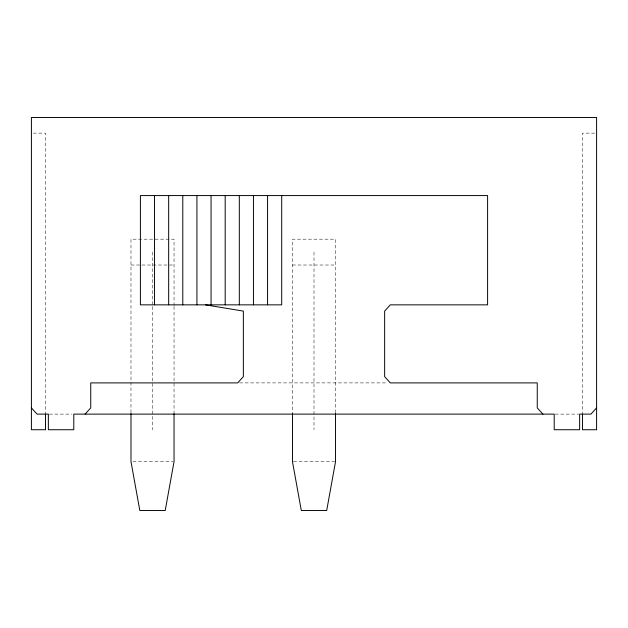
<?xml version="1.0" encoding="UTF-8"?>
<svg xmlns="http://www.w3.org/2000/svg" width="628" height="628" viewBox="0 0 628 628"><rect width="100%" height="100%" fill="white"/><g stroke="black" fill="none" stroke-linecap="round" stroke-linejoin="round"><path stroke-width="0.47" stroke-dasharray="3.14 2.35" d="M33.284 133.136L45.53 133.136L45.53 414.119M594.716 133.136L582.47 133.136L582.47 414.119M130.985 265.016L174.042 265.016M292.467 265.016L335.533 265.016M239.582 382.899L387.437 382.899M49.337 414.119L71.835 414.119M555.191 414.119L578.663 414.119M132.94 461.619L173.069 461.619M293.449 461.619L334.551 461.619M335.533 412.839L335.533 239.182L292.467 239.182L292.467 412.839M314 252.095L314 429.733M174.042 305.648L174.042 239.182L130.985 239.182L130.985 412.839M174.042 306.488L174.042 412.839M152.518 252.095L152.518 305.577M152.518 306.55L152.518 429.733"/><path stroke-width="0.94" d="M85.094 414.119L90.746 407.878L90.746 382.899L237.698 382.899L243.35 376.659L243.35 311.096L205.403 304.847M596.6 407.878L590.948 414.119L579.644 414.119L579.644 429.733L554.21 429.733L554.21 414.119L73.79 414.119L73.79 429.733L48.356 429.733L48.356 414.119L37.052 414.119L31.4 407.878M542.906 414.119L537.254 407.878L537.254 382.899L390.302 382.899L384.65 376.659L384.65 311.096L390.302 304.847L487.595 304.847L487.595 195.575L140.405 195.575L140.405 304.847L281.705 304.847L281.705 195.575M582.47 414.119L582.47 429.733L596.6 429.733L596.6 117.522L31.4 117.522L31.4 429.733L45.53 429.733L45.53 414.119M335.533 413.554L335.533 461.619L326.701 510.478L301.299 510.478L292.467 461.619L292.467 413.554M267.575 195.575L267.575 304.847M253.445 195.575L253.445 304.847M239.315 195.575L239.315 304.847M225.185 195.575L225.185 304.847M211.055 195.575L211.055 304.847M196.925 195.575L196.925 304.847M182.795 195.575L182.795 304.847M174.042 413.554L174.042 461.619L165.219 510.478L139.809 510.478L130.985 461.619L130.985 413.554M168.665 195.575L168.665 304.847M154.535 195.575L154.535 304.847"/></g></svg>
